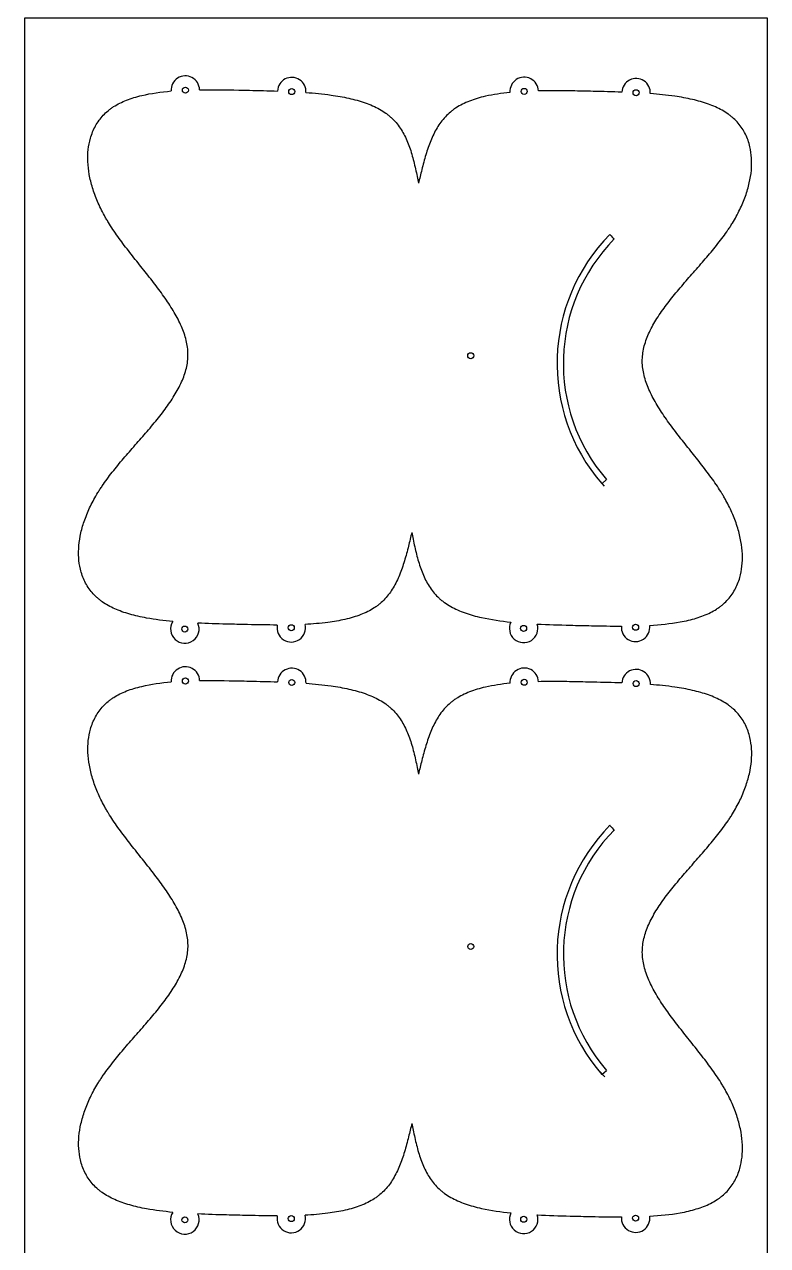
# Model space of a CAD drawing. Header units: inches. Extents: x 132 to 1257, y -131 to 658.
# Drawn here: x 278.6 to 338.6, y 259.1 to 357.7 of the extents above; entities that cross this region are included whole.
import ezdxf

# ---------------------------------------------------------------- set-up
doc = ezdxf.new("R2010")
doc.units = ezdxf.units.IN
doc.header["$MEASUREMENT"] = 0
doc.layers.add('Default', color=7, linetype='Continuous', true_color=0x000000)

msp = doc.modelspace()

# ---------------------------------------------------------------- linework, layer by layer
at = {"color": 2, "true_color": 0xffff00}
for p, q in [((325.462, 320.394), (325.068, 320.825)), ((325.466, 272.703), (325.072, 273.134))]:
    msp.add_line(p, q, dxfattribs=at)
for p, q in [((325.225, 320.587), (325.61, 320.919)), ((325.229, 272.896), (325.613, 273.228))]:
    msp.add_line(p, q)
for points in [[(325.719, 340.476), (325.686, 340.509)], [(325.913, 340.669), (325.879, 340.702)], [(325.723, 292.785), (325.69, 292.818)], [(325.916, 292.977), (325.883, 293.01)]]:
    msp.add_lwpolyline(points)
for centre in [(291.609, 352.35), (300.199, 352.233), (318.963, 352.25), (328, 352.141), (314.65, 330.918), (291.566, 308.855), (300.157, 308.956), (318.921, 308.902), (327.958, 308.994), (291.612, 304.659), (300.202, 304.541), (318.966, 304.559), (328.004, 304.449), (314.653, 283.226), (291.57, 261.164), (300.16, 261.265), (318.924, 261.21), (327.962, 261.302)]:
    msp.add_circle(centre, 0.243)
for centre, radius, start, end in [((291.609, 352.35), 1.15, 1.70155, 183.26276), ((300.199, 352.233), 1.15, 356.60412, 177.62998), ((318.963, 352.25), 1.15, 2.13391, 184.13009), ((328, 352.141), 1.15, 356.43547, 177.5232), ((336.468, 330.29), 14.85, 135.48196, 220.79385), ((336.468, 330.29), 14.342, 135.48196, 220.79385), ((291.566, 308.855), 1.15, 148.15444, 24.28598), ((300.157, 308.956), 1.15, 168.87053, 13.67829), ((318.921, 308.902), 1.15, 153.79092, 17.95618), ((327.958, 308.994), 1.15, 175.02375, 7.67271), ((291.612, 304.659), 1.15, 1.70155, 183.26276), ((300.202, 304.541), 1.15, 356.60412, 177.62998), ((318.966, 304.559), 1.15, 2.13391, 184.13009), ((328.004, 304.449), 1.15, 356.43547, 177.5232), ((336.471, 282.598), 14.85, 135.48196, 220.79385), ((336.471, 282.598), 14.342, 135.48196, 220.79385), ((291.57, 261.164), 1.15, 148.15444, 24.28598), ((300.16, 261.265), 1.15, 168.87053, 13.67829), ((318.924, 261.21), 1.15, 153.79092, 17.95618), ((327.962, 261.302), 1.15, 175.02375, 7.67271)]:
    msp.add_arc(centre, radius, start, end)
for points, knots in [([(290.59, 309.462), (289.878, 309.531), (289.174, 309.616), (288.241, 309.786), (288.009, 309.833), (287.554, 309.937), (287.334, 309.993), (286.904, 310.116), (286.696, 310.182), (286.294, 310.326), (286.1, 310.403), (285.728, 310.569), (285.549, 310.658), (285.208, 310.848), (285.046, 310.95), (284.814, 311.114), (284.74, 311.169), (284.631, 311.256), (284.596, 311.285), (284.526, 311.345), (284.492, 311.375), (284.325, 311.526), (284.199, 311.655), (283.85, 312.062), (283.655, 312.359), (283.336, 313.002), (283.216, 313.344), (283.063, 313.997), (283.02, 314.303), (282.98, 314.935), (282.987, 315.262), (283.046, 315.931), (283.101, 316.274), (283.258, 316.971), (283.363, 317.326), (283.618, 318.044), (283.771, 318.407), (284.123, 319.138), (284.325, 319.505), (284.6, 319.954), (284.658, 320.046), (284.776, 320.23), (284.837, 320.322), (285.025, 320.6), (285.155, 320.783), (285.564, 321.338), (285.856, 321.706), (286.456, 322.433), (286.772, 322.8), (287.405, 323.528), (287.727, 323.893), (288.363, 324.621), (288.681, 324.988), (289.288, 325.715), (289.584, 326.083), (290.134, 326.812), (290.395, 327.181), (290.857, 327.913), (291.066, 328.283), (291.412, 329.021), (291.554, 329.392), (291.752, 330.139), (291.811, 330.511), (291.829, 331.268), (291.787, 331.643), (291.625, 332.398), (291.5, 332.775), (291.189, 333.528), (290.998, 333.907), (290.57, 334.66), (290.327, 335.04), (289.813, 335.794), (289.534, 336.175), (288.961, 336.93), (288.661, 337.311), (288.06, 338.068), (287.756, 338.447), (287.157, 339.203), (286.859, 339.585), (286.294, 340.339), (286.02, 340.72), (285.637, 341.293), (285.515, 341.483), (285.369, 341.722), (285.34, 341.769), (285.284, 341.864), (285.256, 341.911), (285.174, 342.052), (285.121, 342.147), (284.867, 342.608), (284.682, 342.984), (284.364, 343.73), (284.228, 344.1), (284.007, 344.829), (283.919, 345.189), (283.795, 345.893), (283.755, 346.237), (283.727, 346.908), (283.735, 347.235), (283.804, 347.865), (283.861, 348.169), (284.044, 348.814), (284.179, 349.15), (284.528, 349.778), (284.736, 350.066), (285.104, 350.456), (285.235, 350.579), (285.409, 350.723), (285.444, 350.751), (285.517, 350.808), (285.553, 350.835), (285.666, 350.917), (285.742, 350.969), (285.982, 351.122), (286.148, 351.216), (286.497, 351.391), (286.68, 351.471), (287.059, 351.62), (287.257, 351.688), (287.665, 351.813), (287.876, 351.869), (288.862, 352.103), (289.65, 352.204), (290.461, 352.285)], [-85.148406, -85.148406, -85.148406, -85.148406, -81.780767, -81.780767, -80.653101, -80.653101, -79.570598, -79.570598, -78.534434, -78.534434, -77.54624, -77.54624, -76.601915, -76.601915, -75.696681, -75.696681, -75.256245, -75.256245, -75.038733, -75.038733, -74.822714, -74.822714, -73.969653, -73.969653, -72.281686, -72.281686, -70.564748, -70.564748, -69.100223, -69.100223, -67.553631, -67.553631, -65.908811, -65.908811, -64.155075, -64.155075, -62.285633, -62.285633, -60.296231, -60.296231, -59.779524, -59.779524, -59.255149, -59.255149, -58.183988, -58.183988, -55.974472, -55.974472, -53.694649, -53.694649, -51.379904, -51.379904, -49.092763, -49.092763, -46.869323, -46.869323, -44.747127, -44.747127, -42.749829, -42.749829, -40.876165, -40.876165, -39.08522, -39.08522, -37.294848, -37.294848, -35.421823, -35.421823, -33.425249, -33.425249, -31.303842, -31.303842, -29.081214, -29.081214, -26.79486, -26.79486, -24.480837, -24.480837, -22.201611, -22.201611, -19.992547, -19.992547, -18.921559, -18.921559, -18.658473, -18.658473, -18.3973, -18.3973, -17.880658, -17.880658, -15.891473, -15.891473, -14.022184, -14.022184, -12.26855, -12.26855, -10.623797, -10.623797, -9.07727, -9.07727, -7.612849, -7.612849, -5.89545, -5.89545, -4.207291, -4.207291, -3.354244, -3.354244, -3.138242, -3.138242, -2.920749, -2.920749, -2.480367, -2.480367, -1.575282, -1.575282, -0.631139, -0.631139, 0.356858, 0.356858, 1.39283, 1.39283, 5.165837, 5.165837, 5.165837, 5.165837]), ([(292.758, 352.384), (293.813, 352.4), (294.867, 352.383), (296.208, 352.354), (296.495, 352.348), (297.538, 352.323), (298.294, 352.306), (299.05, 352.28)], [8.814927, 8.814927, 8.814927, 8.814927, 13.819671, 13.819671, 15.179724, 15.179724, 18.770325, 18.770325, 18.770325, 18.770325]), ([(301.347, 352.165), (302.024, 352.114), (302.698, 352.05), (303.613, 351.922), (303.858, 351.883), (304.337, 351.798), (304.571, 351.752), (305.028, 351.65), (305.25, 351.595), (305.691, 351.472), (305.908, 351.405), (306.327, 351.257), (306.53, 351.178), (306.918, 351.007), (307.104, 350.915), (307.457, 350.717), (307.625, 350.612), (307.865, 350.441), (307.942, 350.383), (308.09, 350.262), (308.162, 350.2), (308.369, 350.009), (308.498, 349.874), (308.861, 349.446), (309.066, 349.135), (309.425, 348.467), (309.576, 348.112), (309.839, 347.375), (309.951, 346.986), (310.15, 346.197), (310.238, 345.787), (310.357, 345.202), (310.393, 345.021), (310.428, 344.84)], [22.39606, 22.39606, 22.39606, 22.39606, 25.607041, 25.607041, 26.78249, 26.78249, 27.915409, 27.915409, 29.003369, 29.003369, 30.083561, 30.083561, 31.111933, 31.111933, 32.092923, 32.092923, 33.031821, 33.031821, 33.488266, 33.488266, 33.937759, 33.937759, 34.824381, 34.824381, 36.598165, 36.598165, 38.421258, 38.421258, 40.322481, 40.322481, 42.294606, 42.294606, 43.165386, 43.165386, 43.165386, 43.165386]), ([(317.816, 352.168), (317.141, 352.096), (316.48, 352.003), (315.606, 351.802), (315.386, 351.745), (314.96, 351.617), (314.754, 351.548), (314.359, 351.395), (314.169, 351.312), (313.806, 351.131), (313.634, 351.033), (313.386, 350.874), (313.307, 350.819), (313.153, 350.706), (313.078, 350.647), (312.862, 350.466), (312.727, 350.337), (312.345, 349.926), (312.125, 349.625), (311.736, 348.975), (311.568, 348.628), (311.271, 347.903), (311.141, 347.521), (310.905, 346.742), (310.798, 346.336), (310.605, 345.572), (310.517, 345.204), (310.428, 344.84)], [299.426318, 299.426318, 299.426318, 299.426318, 302.597982, 302.597982, 303.678174, 303.678174, 304.706545, 304.706545, 305.687536, 305.687536, 306.626434, 306.626434, 307.082878, 307.082878, 307.532371, 307.532371, 308.418994, 308.418994, 310.192778, 310.192778, 312.01587, 312.01587, 313.917093, 313.917093, 315.889219, 315.889219, 317.666593, 317.666593, 317.666593, 317.666593]), ([(326.852, 352.191), (326.083, 352.218), (325.315, 352.236), (324.26, 352.261), (323.973, 352.267), (323.118, 352.286), (322.549, 352.297), (321.359, 352.308), (320.732, 352.307), (320.112, 352.293)], [285.12662, 285.12662, 285.12662, 285.12662, 288.774336, 288.774336, 290.134725, 290.134725, 292.834636, 292.834636, 295.783694, 295.783694, 295.783694, 295.783694]), ([(329.098, 309.147), (329.931, 309.203), (330.749, 309.279), (331.782, 309.465), (332.005, 309.511), (332.44, 309.614), (332.651, 309.67), (333.059, 309.795), (333.257, 309.862), (333.636, 310.011), (333.819, 310.091), (334.168, 310.266), (334.335, 310.359), (334.574, 310.512), (334.651, 310.565), (334.763, 310.646), (334.8, 310.674), (334.872, 310.73), (334.908, 310.758), (335.082, 310.902), (335.213, 311.024), (335.581, 311.415), (335.79, 311.702), (336.139, 312.33), (336.275, 312.665), (336.458, 313.31), (336.516, 313.614), (336.584, 314.244), (336.593, 314.571), (336.566, 315.242), (336.526, 315.587), (336.402, 316.291), (336.314, 316.65), (336.093, 317.379), (335.957, 317.749), (335.639, 318.495), (335.455, 318.872), (335.201, 319.334), (335.148, 319.428), (335.038, 319.617), (334.982, 319.712), (334.807, 319.998), (334.685, 320.187), (334.302, 320.76), (334.028, 321.142), (333.463, 321.896), (333.165, 322.278), (332.566, 323.035), (332.262, 323.414), (331.66, 324.171), (331.36, 324.552), (330.788, 325.307), (330.509, 325.688), (329.994, 326.442), (329.751, 326.823), (329.323, 327.576), (329.131, 327.955), (328.82, 328.708), (328.696, 329.085), (328.533, 329.841), (328.491, 330.216), (328.509, 330.972), (328.568, 331.345), (328.766, 332.091), (328.908, 332.463), (329.253, 333.2), (329.462, 333.57), (329.925, 334.302), (330.185, 334.67), (330.734, 335.399), (331.031, 335.767), (331.638, 336.494), (331.955, 336.861), (332.591, 337.589), (332.913, 337.953), (333.546, 338.681), (333.862, 339.048), (334.461, 339.775), (334.753, 340.143), (335.162, 340.698), (335.293, 340.881), (335.45, 341.113), (335.481, 341.159), (335.542, 341.251), (335.572, 341.297), (335.66, 341.434), (335.718, 341.526), (335.993, 341.975), (336.195, 342.342), (336.547, 343.073), (336.701, 343.436), (336.956, 344.153), (337.06, 344.508), (337.218, 345.206), (337.274, 345.548), (337.333, 346.217), (337.34, 346.544), (337.301, 347.177), (337.258, 347.483), (337.105, 348.136), (336.986, 348.477), (336.667, 349.121), (336.472, 349.418), (336.123, 349.826), (335.998, 349.955), (335.831, 350.106), (335.797, 350.136), (335.727, 350.196), (335.692, 350.225), (335.583, 350.312), (335.509, 350.368), (335.278, 350.532), (335.115, 350.633), (334.775, 350.824), (334.596, 350.913), (334.224, 351.079), (334.03, 351.156), (333.628, 351.3), (333.42, 351.366), (332.991, 351.489), (332.77, 351.545), (332.316, 351.65), (332.083, 351.697), (331.607, 351.784), (331.364, 351.823), (330.466, 351.953), (329.809, 352.018), (329.148, 352.069)], [189.043159, 189.043159, 189.043159, 189.043159, 192.941512, 192.941512, 194.024014, 194.024014, 195.060178, 195.060178, 196.048372, 196.048372, 196.992698, 196.992698, 197.897932, 197.897932, 198.338367, 198.338367, 198.55588, 198.55588, 198.771898, 198.771898, 199.62496, 199.62496, 201.312927, 201.312927, 203.029864, 203.029864, 204.49439, 204.49439, 206.040982, 206.040982, 207.685802, 207.685802, 209.439538, 209.439538, 211.30898, 211.30898, 213.298382, 213.298382, 213.815089, 213.815089, 214.339464, 214.339464, 215.410625, 215.410625, 217.620141, 217.620141, 219.899964, 219.899964, 222.214708, 222.214708, 224.501849, 224.501849, 226.725289, 226.725289, 228.847486, 228.847486, 230.844784, 230.844784, 232.718448, 232.718448, 234.509392, 234.509392, 236.299765, 236.299765, 238.17279, 238.17279, 240.169363, 240.169363, 242.290771, 242.290771, 244.513399, 244.513399, 246.799752, 246.799752, 249.113776, 249.113776, 251.393001, 251.393001, 253.602066, 253.602066, 254.673054, 254.673054, 254.93614, 254.93614, 255.197313, 255.197313, 255.713955, 255.713955, 257.70314, 257.70314, 259.572429, 259.572429, 261.326063, 261.326063, 262.970815, 262.970815, 264.517342, 264.517342, 265.981764, 265.981764, 267.699163, 267.699163, 269.387321, 269.387321, 270.240368, 270.240368, 270.456371, 270.456371, 270.673863, 270.673863, 271.114245, 271.114245, 272.019331, 272.019331, 272.963474, 272.963474, 273.951471, 273.951471, 274.987442, 274.987442, 276.069767, 276.069767, 277.197279, 277.197279, 278.367667, 278.367667, 281.501059, 281.501059, 281.501059, 281.501059]), ([(309.892, 316.643), (309.803, 316.28), (309.715, 315.912), (309.522, 315.149), (309.415, 314.743), (309.179, 313.964), (309.049, 313.582), (308.752, 312.857), (308.585, 312.509), (308.196, 311.86), (307.976, 311.559), (307.594, 311.148), (307.459, 311.019), (307.243, 310.838), (307.169, 310.779), (307.015, 310.666), (306.935, 310.611), (306.688, 310.451), (306.515, 310.354), (306.153, 310.173), (305.963, 310.09), (305.568, 309.937), (305.362, 309.867), (304.936, 309.739), (304.716, 309.682), (304.271, 309.58), (304.047, 309.535), (303.585, 309.455), (303.35, 309.419), (302.503, 309.309), (301.891, 309.261), (301.274, 309.228)], [-122.242246, -122.242246, -122.242246, -122.242246, -120.465956, -120.465956, -118.494222, -118.494222, -116.593347, -116.593347, -114.770579, -114.770579, -112.997161, -112.997161, -112.110767, -112.110767, -111.661408, -111.661408, -111.205112, -111.205112, -110.266542, -110.266542, -109.285923, -109.285923, -108.257955, -108.257955, -107.178193, -107.178193, -106.090568, -106.090568, -104.957985, -104.957985, -102.041667, -102.041667, -102.041667, -102.041667]), ([(309.892, 316.643), (309.927, 316.463), (309.963, 316.282), (310.081, 315.697), (310.17, 315.287), (310.369, 314.498), (310.481, 314.11), (310.744, 313.373), (310.894, 313.017), (311.253, 312.35), (311.458, 312.039), (311.821, 311.611), (311.95, 311.476), (312.157, 311.285), (312.229, 311.223), (312.377, 311.102), (312.454, 311.044), (312.693, 310.873), (312.861, 310.768), (313.214, 310.57), (313.4, 310.478), (313.788, 310.306), (313.99, 310.227), (314.41, 310.08), (314.627, 310.012), (315.067, 309.889), (315.289, 309.834), (316.293, 309.61), (317.083, 309.5), (317.889, 309.41)], [152.258957, 152.258957, 152.258957, 152.258957, 153.128657, 153.128657, 155.10039, 155.10039, 157.001265, 157.001265, 158.824034, 158.824034, 160.597451, 160.597451, 161.483845, 161.483845, 161.933204, 161.933204, 162.389501, 162.389501, 163.32807, 163.32807, 164.30869, 164.30869, 165.336658, 165.336658, 166.416419, 166.416419, 167.504045, 167.504045, 171.294575, 171.294575, 171.294575, 171.294575]), ([(299.029, 309.178), (298.232, 309.178), (297.435, 309.192), (296.351, 309.216), (296.065, 309.223), (295.492, 309.236), (295.205, 309.243), (294.15, 309.27), (293.382, 309.292), (292.614, 309.328)], [-98.500263, -98.500263, -98.500263, -98.500263, -94.717892, -94.717892, -93.357689, -93.357689, -91.997792, -91.997792, -88.350006, -88.350006, -88.350006, -88.350006]), ([(320.014, 309.256), (320.901, 309.211), (321.787, 309.185), (322.961, 309.156), (323.247, 309.149), (323.82, 309.136), (324.107, 309.129), (325.2, 309.106), (326.006, 309.092), (326.813, 309.093)], [174.666344, 174.666344, 174.666344, 174.666344, 178.876721, 178.876721, 180.236924, 180.236924, 181.596821, 181.596821, 185.424295, 185.424295, 185.424295, 185.424295]), ([(290.593, 261.771), (289.881, 261.839), (289.177, 261.924), (288.245, 262.094), (288.012, 262.142), (287.558, 262.246), (287.337, 262.302), (286.908, 262.425), (286.7, 262.491), (286.298, 262.634), (286.103, 262.711), (285.731, 262.878), (285.552, 262.966), (285.212, 263.157), (285.049, 263.258), (284.818, 263.422), (284.743, 263.478), (284.635, 263.565), (284.6, 263.594), (284.53, 263.653), (284.496, 263.683), (284.328, 263.835), (284.203, 263.964), (283.854, 264.371), (283.659, 264.667), (283.339, 265.311), (283.219, 265.652), (283.066, 266.305), (283.023, 266.611), (282.984, 267.244), (282.99, 267.571), (283.049, 268.24), (283.105, 268.582), (283.262, 269.28), (283.366, 269.635), (283.621, 270.353), (283.774, 270.716), (284.127, 271.446), (284.329, 271.814), (284.603, 272.263), (284.661, 272.355), (284.78, 272.539), (284.84, 272.631), (285.029, 272.908), (285.159, 273.092), (285.568, 273.646), (285.86, 274.014), (286.46, 274.742), (286.775, 275.109), (287.409, 275.837), (287.73, 276.201), (288.366, 276.929), (288.684, 277.297), (289.291, 278.024), (289.588, 278.392), (290.138, 279.121), (290.398, 279.489), (290.861, 280.222), (291.07, 280.591), (291.415, 281.329), (291.558, 281.7), (291.756, 282.447), (291.815, 282.82), (291.832, 283.577), (291.791, 283.951), (291.628, 284.706), (291.503, 285.084), (291.193, 285.837), (291.001, 286.216), (290.574, 286.968), (290.331, 287.349), (289.816, 288.102), (289.537, 288.483), (288.965, 289.238), (288.665, 289.62), (288.064, 290.376), (287.759, 290.755), (287.161, 291.512), (286.863, 291.893), (286.298, 292.648), (286.023, 293.029), (285.64, 293.602), (285.519, 293.791), (285.373, 294.03), (285.344, 294.078), (285.287, 294.172), (285.26, 294.219), (285.178, 294.361), (285.124, 294.455), (284.871, 294.917), (284.686, 295.293), (284.368, 296.039), (284.232, 296.409), (284.01, 297.138), (283.923, 297.497), (283.798, 298.201), (283.758, 298.546), (283.73, 299.217), (283.739, 299.543), (283.807, 300.174), (283.864, 300.478), (284.047, 301.123), (284.183, 301.458), (284.531, 302.087), (284.74, 302.374), (285.107, 302.765), (285.238, 302.888), (285.412, 303.032), (285.448, 303.06), (285.52, 303.116), (285.557, 303.144), (285.669, 303.225), (285.746, 303.278), (285.985, 303.431), (286.152, 303.525), (286.501, 303.699), (286.683, 303.78), (287.063, 303.928), (287.26, 303.996), (287.669, 304.121), (287.879, 304.177), (288.866, 304.411), (289.654, 304.513), (290.464, 304.593)], [-85.148406, -85.148406, -85.148406, -85.148406, -81.780767, -81.780767, -80.653101, -80.653101, -79.570598, -79.570598, -78.534434, -78.534434, -77.54624, -77.54624, -76.601915, -76.601915, -75.696681, -75.696681, -75.256245, -75.256245, -75.038733, -75.038733, -74.822714, -74.822714, -73.969653, -73.969653, -72.281686, -72.281686, -70.564748, -70.564748, -69.100223, -69.100223, -67.553631, -67.553631, -65.908811, -65.908811, -64.155075, -64.155075, -62.285633, -62.285633, -60.296231, -60.296231, -59.779524, -59.779524, -59.255149, -59.255149, -58.183988, -58.183988, -55.974472, -55.974472, -53.694649, -53.694649, -51.379904, -51.379904, -49.092763, -49.092763, -46.869323, -46.869323, -44.747127, -44.747127, -42.749829, -42.749829, -40.876165, -40.876165, -39.08522, -39.08522, -37.294848, -37.294848, -35.421823, -35.421823, -33.425249, -33.425249, -31.303842, -31.303842, -29.081214, -29.081214, -26.79486, -26.79486, -24.480837, -24.480837, -22.201611, -22.201611, -19.992547, -19.992547, -18.921559, -18.921559, -18.658473, -18.658473, -18.3973, -18.3973, -17.880658, -17.880658, -15.891473, -15.891473, -14.022184, -14.022184, -12.26855, -12.26855, -10.623797, -10.623797, -9.07727, -9.07727, -7.612849, -7.612849, -5.89545, -5.89545, -4.207291, -4.207291, -3.354244, -3.354244, -3.138242, -3.138242, -2.920749, -2.920749, -2.480367, -2.480367, -1.575282, -1.575282, -0.631139, -0.631139, 0.356858, 0.356858, 1.39283, 1.39283, 5.165837, 5.165837, 5.165837, 5.165837]), ([(292.761, 304.693), (293.816, 304.708), (294.871, 304.692), (296.212, 304.663), (296.498, 304.656), (297.541, 304.632), (298.298, 304.614), (299.054, 304.589)], [8.814927, 8.814927, 8.814927, 8.814927, 13.819671, 13.819671, 15.179724, 15.179724, 18.770325, 18.770325, 18.770325, 18.770325]), ([(326.855, 304.499), (326.087, 304.526), (325.318, 304.545), (324.263, 304.569), (323.977, 304.576), (323.121, 304.595), (322.553, 304.606), (321.362, 304.617), (320.735, 304.616), (320.115, 304.602)], [285.12662, 285.12662, 285.12662, 285.12662, 288.774336, 288.774336, 290.134725, 290.134725, 292.834636, 292.834636, 295.783694, 295.783694, 295.783694, 295.783694]), ([(301.35, 304.473), (302.028, 304.423), (302.701, 304.358), (303.617, 304.23), (303.861, 304.192), (304.341, 304.107), (304.575, 304.061), (305.032, 303.959), (305.254, 303.904), (305.694, 303.781), (305.911, 303.713), (306.331, 303.566), (306.533, 303.487), (306.921, 303.315), (307.107, 303.223), (307.461, 303.026), (307.629, 302.92), (307.868, 302.749), (307.945, 302.691), (308.094, 302.571), (308.165, 302.509), (308.373, 302.318), (308.501, 302.183), (308.864, 301.754), (309.07, 301.443), (309.429, 300.776), (309.579, 300.421), (309.842, 299.683), (309.954, 299.295), (310.153, 298.506), (310.242, 298.096), (310.361, 297.51), (310.396, 297.33), (310.431, 297.149)], [22.39606, 22.39606, 22.39606, 22.39606, 25.607041, 25.607041, 26.78249, 26.78249, 27.915409, 27.915409, 29.003369, 29.003369, 30.083561, 30.083561, 31.111933, 31.111933, 32.092923, 32.092923, 33.031821, 33.031821, 33.488266, 33.488266, 33.937759, 33.937759, 34.824381, 34.824381, 36.598165, 36.598165, 38.421258, 38.421258, 40.322481, 40.322481, 42.294606, 42.294606, 43.165386, 43.165386, 43.165386, 43.165386]), ([(317.82, 304.476), (317.144, 304.404), (316.483, 304.311), (315.61, 304.111), (315.39, 304.054), (314.964, 303.926), (314.758, 303.856), (314.362, 303.703), (314.172, 303.62), (313.81, 303.439), (313.637, 303.342), (313.39, 303.182), (313.31, 303.128), (313.156, 303.014), (313.082, 302.956), (312.866, 302.774), (312.731, 302.646), (312.348, 302.235), (312.129, 301.934), (311.739, 301.284), (311.572, 300.936), (311.275, 300.212), (311.145, 299.829), (310.909, 299.05), (310.801, 298.644), (310.609, 297.881), (310.52, 297.513), (310.431, 297.149)], [299.426318, 299.426318, 299.426318, 299.426318, 302.597982, 302.597982, 303.678174, 303.678174, 304.706545, 304.706545, 305.687536, 305.687536, 306.626434, 306.626434, 307.082878, 307.082878, 307.532371, 307.532371, 308.418994, 308.418994, 310.192778, 310.192778, 312.01587, 312.01587, 313.917093, 313.917093, 315.889219, 315.889219, 317.666593, 317.666593, 317.666593, 317.666593]), ([(329.101, 261.456), (329.934, 261.512), (330.752, 261.587), (331.785, 261.774), (332.009, 261.819), (332.443, 261.922), (332.654, 261.978), (333.062, 262.103), (333.26, 262.171), (333.64, 262.32), (333.822, 262.4), (334.172, 262.574), (334.338, 262.668), (334.578, 262.821), (334.654, 262.873), (334.767, 262.955), (334.803, 262.982), (334.876, 263.038), (334.911, 263.067), (335.085, 263.21), (335.217, 263.333), (335.585, 263.723), (335.793, 264.011), (336.143, 264.638), (336.278, 264.974), (336.462, 265.619), (336.519, 265.923), (336.588, 266.553), (336.597, 266.879), (336.569, 267.55), (336.53, 267.895), (336.405, 268.599), (336.318, 268.959), (336.097, 269.688), (335.961, 270.058), (335.643, 270.804), (335.458, 271.18), (335.205, 271.642), (335.151, 271.737), (335.042, 271.926), (334.985, 272.02), (334.81, 272.306), (334.689, 272.496), (334.306, 273.069), (334.032, 273.45), (333.466, 274.205), (333.168, 274.586), (332.569, 275.343), (332.265, 275.722), (331.664, 276.479), (331.364, 276.861), (330.791, 277.616), (330.512, 277.997), (329.997, 278.751), (329.754, 279.131), (329.326, 279.884), (329.135, 280.263), (328.824, 281.017), (328.699, 281.394), (328.536, 282.149), (328.495, 282.524), (328.512, 283.281), (328.571, 283.653), (328.769, 284.4), (328.911, 284.771), (329.257, 285.509), (329.466, 285.878), (329.928, 286.61), (330.188, 286.979), (330.738, 287.708), (331.034, 288.075), (331.641, 288.802), (331.959, 289.17), (332.595, 289.897), (332.916, 290.262), (333.55, 290.989), (333.865, 291.356), (334.465, 292.084), (334.757, 292.451), (335.166, 293.006), (335.296, 293.189), (335.454, 293.421), (335.484, 293.467), (335.545, 293.559), (335.575, 293.605), (335.664, 293.742), (335.722, 293.834), (335.996, 294.284), (336.198, 294.651), (336.551, 295.381), (336.704, 295.744), (336.959, 296.462), (337.064, 296.817), (337.221, 297.514), (337.277, 297.857), (337.336, 298.526), (337.343, 298.852), (337.304, 299.485), (337.261, 299.791), (337.109, 300.444), (336.989, 300.786), (336.67, 301.43), (336.476, 301.727), (336.127, 302.134), (336.001, 302.263), (335.834, 302.415), (335.8, 302.445), (335.731, 302.504), (335.695, 302.534), (335.587, 302.62), (335.513, 302.676), (335.281, 302.84), (335.119, 302.942), (334.779, 303.133), (334.6, 303.221), (334.228, 303.388), (334.033, 303.465), (333.632, 303.609), (333.424, 303.675), (332.994, 303.798), (332.774, 303.854), (332.32, 303.958), (332.087, 304.005), (331.61, 304.092), (331.367, 304.132), (330.469, 304.261), (329.812, 304.326), (329.151, 304.378)], [189.043159, 189.043159, 189.043159, 189.043159, 192.941512, 192.941512, 194.024014, 194.024014, 195.060178, 195.060178, 196.048372, 196.048372, 196.992698, 196.992698, 197.897932, 197.897932, 198.338367, 198.338367, 198.55588, 198.55588, 198.771898, 198.771898, 199.62496, 199.62496, 201.312927, 201.312927, 203.029864, 203.029864, 204.49439, 204.49439, 206.040982, 206.040982, 207.685802, 207.685802, 209.439538, 209.439538, 211.30898, 211.30898, 213.298382, 213.298382, 213.815089, 213.815089, 214.339464, 214.339464, 215.410625, 215.410625, 217.620141, 217.620141, 219.899964, 219.899964, 222.214708, 222.214708, 224.501849, 224.501849, 226.725289, 226.725289, 228.847486, 228.847486, 230.844784, 230.844784, 232.718448, 232.718448, 234.509392, 234.509392, 236.299765, 236.299765, 238.17279, 238.17279, 240.169363, 240.169363, 242.290771, 242.290771, 244.513399, 244.513399, 246.799752, 246.799752, 249.113776, 249.113776, 251.393001, 251.393001, 253.602066, 253.602066, 254.673054, 254.673054, 254.93614, 254.93614, 255.197313, 255.197313, 255.713955, 255.713955, 257.70314, 257.70314, 259.572429, 259.572429, 261.326063, 261.326063, 262.970815, 262.970815, 264.517342, 264.517342, 265.981764, 265.981764, 267.699163, 267.699163, 269.387321, 269.387321, 270.240368, 270.240368, 270.456371, 270.456371, 270.673863, 270.673863, 271.114245, 271.114245, 272.019331, 272.019331, 272.963474, 272.963474, 273.951471, 273.951471, 274.987442, 274.987442, 276.069767, 276.069767, 277.197279, 277.197279, 278.367667, 278.367667, 281.501059, 281.501059, 281.501059, 281.501059]), ([(309.895, 268.952), (309.807, 268.588), (309.718, 268.22), (309.526, 267.457), (309.418, 267.051), (309.183, 266.273), (309.053, 265.89), (308.756, 265.166), (308.589, 264.818), (308.199, 264.168), (307.98, 263.867), (307.597, 263.456), (307.462, 263.328), (307.246, 263.146), (307.172, 263.088), (307.018, 262.974), (306.939, 262.92), (306.692, 262.76), (306.519, 262.663), (306.157, 262.481), (305.967, 262.398), (305.572, 262.245), (305.366, 262.176), (304.94, 262.048), (304.72, 261.991), (304.275, 261.888), (304.05, 261.844), (303.589, 261.763), (303.353, 261.728), (302.507, 261.618), (301.894, 261.57), (301.277, 261.537)], [-122.242246, -122.242246, -122.242246, -122.242246, -120.465956, -120.465956, -118.494222, -118.494222, -116.593347, -116.593347, -114.770579, -114.770579, -112.997161, -112.997161, -112.110767, -112.110767, -111.661408, -111.661408, -111.205112, -111.205112, -110.266542, -110.266542, -109.285923, -109.285923, -108.257955, -108.257955, -107.178193, -107.178193, -106.090568, -106.090568, -104.957985, -104.957985, -102.041667, -102.041667, -102.041667, -102.041667]), ([(309.895, 268.952), (309.931, 268.771), (309.966, 268.591), (310.085, 268.006), (310.173, 267.596), (310.372, 266.807), (310.484, 266.419), (310.747, 265.681), (310.898, 265.326), (311.256, 264.659), (311.462, 264.348), (311.824, 263.919), (311.953, 263.784), (312.16, 263.593), (312.232, 263.531), (312.38, 263.411), (312.457, 263.353), (312.697, 263.181), (312.865, 263.076), (313.218, 262.878), (313.404, 262.787), (313.791, 262.615), (313.994, 262.536), (314.413, 262.388), (314.63, 262.321), (315.07, 262.198), (315.292, 262.143), (316.296, 261.919), (317.087, 261.809), (317.893, 261.718)], [152.258957, 152.258957, 152.258957, 152.258957, 153.128657, 153.128657, 155.10039, 155.10039, 157.001265, 157.001265, 158.824034, 158.824034, 160.597451, 160.597451, 161.483845, 161.483845, 161.933204, 161.933204, 162.389501, 162.389501, 163.32807, 163.32807, 164.30869, 164.30869, 165.336658, 165.336658, 166.416419, 166.416419, 167.504045, 167.504045, 171.294575, 171.294575, 171.294575, 171.294575]), ([(299.032, 261.487), (298.235, 261.487), (297.438, 261.501), (296.355, 261.525), (296.068, 261.531), (295.495, 261.545), (295.209, 261.552), (294.154, 261.578), (293.386, 261.601), (292.618, 261.637)], [-98.500263, -98.500263, -98.500263, -98.500263, -94.717892, -94.717892, -93.357689, -93.357689, -91.997792, -91.997792, -88.350006, -88.350006, -88.350006, -88.350006]), ([(320.018, 261.565), (320.904, 261.52), (321.791, 261.494), (322.964, 261.465), (323.251, 261.458), (323.824, 261.445), (324.11, 261.438), (325.203, 261.414), (326.01, 261.401), (326.816, 261.402)], [174.666344, 174.666344, 174.666344, 174.666344, 178.876721, 178.876721, 180.236924, 180.236924, 181.596821, 181.596821, 185.424295, 185.424295, 185.424295, 185.424295])]:
    msp.add_open_spline(points, degree=3, knots=knots)
for points in [[(325.913, 340.669), (326.021, 340.549), (326.12, 340.431), (326.211, 340.315)], [(325.916, 292.977), (326.024, 292.857), (326.124, 292.739), (326.215, 292.623)]]:
    msp.add_open_spline(points, degree=3)
at = {"layer": 'Default'}
msp.add_lwpolyline([(278.616, 258.162), (338.616, 258.162), (338.616, 358.162), (278.616, 358.162)], close=True, dxfattribs=at)

doc.saveas('drawing.dxf')
